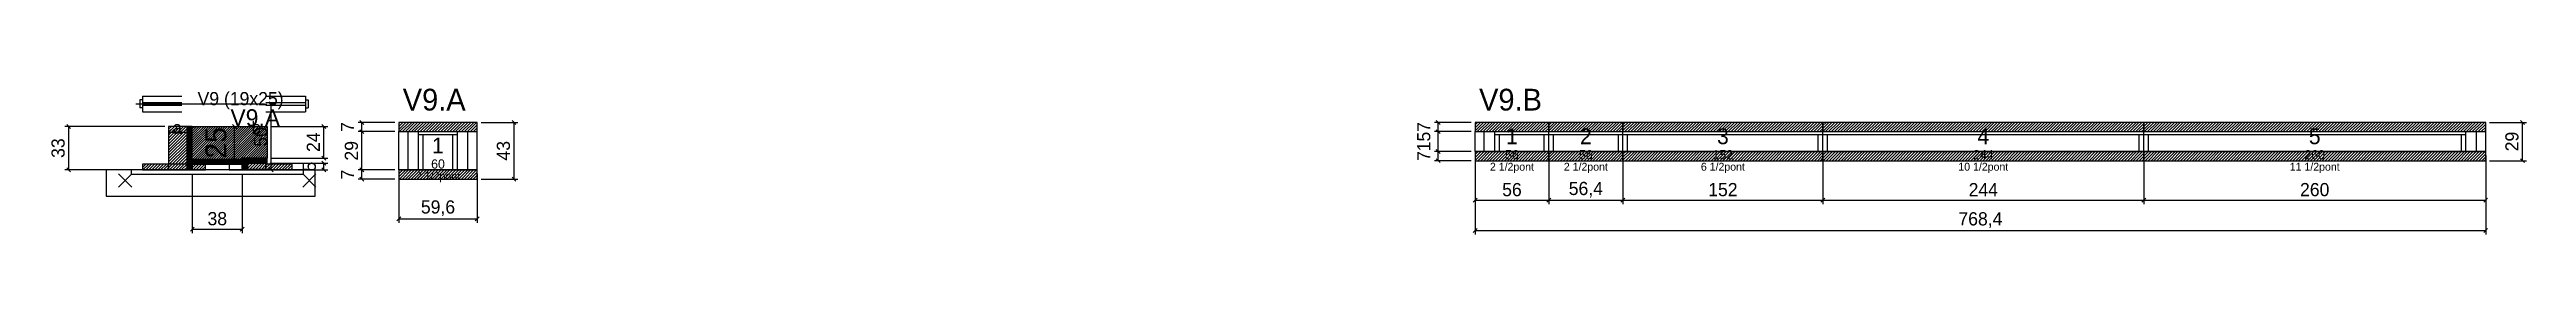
# Model space of a CAD drawing. Extents: x -69 to 1815, y -78 to 33.
import ezdxf
from ezdxf.enums import TextEntityAlignment as Align

# ---------------------------------------------------------------- set-up
doc = ezdxf.new("R2010")
doc.units = 0
for name, color, linetype in [('5', 5, 'Continuous'), ('barrote', 126, 'Continuous'), ('CONCRETO', 251, 'Continuous'), ('COTA', 241, 'Continuous'), ('Cota Seção (2x)', 241, 'Continuous'), ('detalhes', 7, 'Continuous'), ('Hachura', 251, 'Continuous'), ('Madeira', 126, 'Continuous'), ('NOMENCLATURA', 7, 'Continuous'), ('Painéis', 200, 'Continuous'), ('presilha', 224, 'Continuous'), ('SARR_2.2x7', 40, 'Continuous'), ('SARR_3.5x7', 81, 'Continuous'), ('SCO-___-LAJ', 224, 'Continuous'), ('TENSOR', 224, 'Continuous'), ('texto', 7, 'Continuous'), ('Texto Seção', 7, 'Continuous')]:
    doc.layers.add(name, color=color, linetype=linetype)
doc.dimstyles.new('PAINEL', dxfattribs={"dimtxt": 10, "dimasz": 3, "dimexe": 3, "dimexo": 3, "dimgap": 3, "dimtad": 1, "dimblk": 'OBLIQUE', "dimblk1": 'OBLIQUE', "dimcen": 2.5, "dimclrd": 4, "dimclre": 4, "dimclrt": 240, "dimazin": 3, "dimtfac": 1, "dimtmove": 0, "dimatfit": 3})
doc.dimstyles.new('SECAO2X', dxfattribs={"dimtxt": 16, "dimasz": 3, "dimexe": 3, "dimexo": 3, "dimgap": 3, "dimtad": 1, "dimblk": 'OBLIQUE', "dimblk1": 'OBLIQUE', "dimcen": 2.5, "dimclrd": 4, "dimclre": 4, "dimclrt": 240, "dimazin": 3, "dimtfac": 1, "dimtmove": 0, "dimatfit": 3})

# ---------------------------------------------------------------- blocks, each defined once
blk = doc.blocks.new('_OBLIQUE')
at = {"color": 0, "linetype": 'BYBLOCK'}
blk.add_line((-0.5, -0.5), (0.5, 0.5), dxfattribs=at)

msp = doc.modelspace()

# ---------------------------------------------------------------- hatches: boundary and pattern name
at = {"layer": 'COTA'}
h = msp.add_hatch(dxfattribs=at)
h.set_pattern_fill('ANSI31', scale=0.4)
h.paths.add_polyline_path([(40, -21), (40, 4), (97, 4), (97, -20), (78, -20), (78, -21)])
h = msp.add_hatch(dxfattribs=at)
h.set_pattern_fill('ANSI31', scale=0.5)
h.paths.add_polyline_path([(197, 0), (256.6, 0), (256.6, 7), (197, 7)])
h = msp.add_hatch(dxfattribs=at)
h.set_pattern_fill('ANSI31', scale=0.5)
h.paths.add_polyline_path([(1015.4, 0), (1071.4, 0), (1071.4, 7), (1015.4, 7)])
h = msp.add_hatch(dxfattribs=at)
h.set_pattern_fill('ANSI31', scale=0.5)
h.paths.add_polyline_path([(1071.4, 0), (1127.8, 0), (1127.8, 7), (1071.4, 7)])
h = msp.add_hatch(dxfattribs=at)
h.set_pattern_fill('ANSI31', scale=0.5)
h.paths.add_polyline_path([(1127.8, 0), (1279.8, 0), (1279.8, 7), (1127.8, 7)])
h = msp.add_hatch(dxfattribs=at)
h.set_pattern_fill('ANSI31', scale=0.5)
h.paths.add_polyline_path([(1279.8, 0), (1523.8, 0), (1523.8, 7), (1279.8, 7)])
h = msp.add_hatch(dxfattribs=at)
h.set_pattern_fill('ANSI31', scale=0.5)
h.paths.add_polyline_path([(1523.8, 0), (1783.8, 0), (1783.8, 7), (1523.8, 7)])
h = msp.add_hatch(dxfattribs=at)
h.set_pattern_fill('ANSI31', scale=0.5)
h.paths.add_polyline_path([(1015.4, -22), (1071.4, -22), (1071.4, -15), (1015.4, -15)])
h = msp.add_hatch(dxfattribs=at)
h.set_pattern_fill('ANSI31', scale=0.5)
h.paths.add_polyline_path([(1071.4, -22), (1127.8, -22), (1127.8, -15), (1071.4, -15)])
h = msp.add_hatch(dxfattribs=at)
h.set_pattern_fill('ANSI31', scale=0.5)
h.paths.add_polyline_path([(1127.8, -22), (1279.8, -22), (1279.8, -15), (1127.8, -15)])
h = msp.add_hatch(dxfattribs=at)
h.set_pattern_fill('ANSI31', scale=0.5)
h.paths.add_polyline_path([(1279.8, -22), (1523.8, -22), (1523.8, -15), (1279.8, -15)])
h = msp.add_hatch(dxfattribs=at)
h.set_pattern_fill('ANSI31', scale=0.5)
h.paths.add_polyline_path([(1523.8, -22), (1783.8, -22), (1783.8, -15), (1523.8, -15)])
h = msp.add_hatch(dxfattribs=at)
h.set_pattern_fill('ANSI31', scale=0.5)
h.paths.add_polyline_path([(197, -36), (256.6, -36), (256.6, -29), (197, -29)])
at = {"layer": 'Hachura'}
h = msp.add_hatch(dxfattribs=at)
h.set_pattern_fill('ANSI31', scale=0.5)
h.paths.add_polyline_path([(22, -29), (36, -29), (36, 4), (22, 4)])
h = msp.add_hatch(dxfattribs=at)
h.set_pattern_fill('ANSI31', scale=0.5)
h.paths.add_polyline_path([(22, -0.4), (36, -0.4), (36, 4), (22, 4)])
h = msp.add_hatch(dxfattribs=at)
h.set_pattern_fill('SOLID')
h.paths.add_polyline_path([(36, -29), (40, -29), (40, 4), (36, 4)])
h = msp.add_hatch(dxfattribs=at)
h.set_pattern_fill('ANSI31', scale=0.5)
h.paths.add_polyline_path([(2, -29), (22, -29), (22, -24.6), (2, -24.6)])
h = msp.add_hatch(dxfattribs=at)
h.set_pattern_fill('SOLID')
h.paths.add_polyline_path([(40, -24.6), (78, -24.6), (78, -21), (40, -21)])
h = msp.add_hatch(dxfattribs=at)
h.set_pattern_fill('ANSI31', scale=0.5)
h.paths.add_polyline_path([(40, -29), (50, -29), (50, -24.6), (40, -24.6)])
h = msp.add_hatch(dxfattribs=at)
h.set_pattern_fill('SOLID')
h.paths.add_polyline_path([(78, -24), (97, -24), (97, -20), (78, -20)])
h = msp.add_hatch(dxfattribs=at)
h.set_pattern_fill('SOLID')
h.paths.add_polyline_path([(78, -29), (82, -29), (82, -24), (78, -24)])
h = msp.add_hatch(dxfattribs=at)
h.set_pattern_fill('ANSI31', scale=0.5)
h.paths.add_polyline_path([(82, -29), (96, -29), (96, -24), (82, -24)])
h = msp.add_hatch(dxfattribs=at)
h.set_pattern_fill('ANSI31', scale=0.5)
h.paths.add_polyline_path([(82, -28.4), (96, -28.4), (96, -24), (82, -24)])
h = msp.add_hatch(dxfattribs=at)
h.set_pattern_fill('ANSI31', scale=0.5)
h.paths.add_polyline_path([(96, -29), (116, -29), (116, -24.6), (96, -24.6)])

# ---------------------------------------------------------------- linework, layer by layer
for p, q in [((0, 24), (0, 18)), ((2, 24), (0, 24)), ((2, 27), (32, 27)), ((2, 27), (2, 15)), ((2, 22), (32, 22)), ((2, 20), (32, 20)), ((96, 27), (126, 27)), ((96, 22), (126, 22)), ((96, 20), (126, 20)), ((126, 27), (126, 15)), ((126, 24), (128, 24)), ((128, 24), (128, 18)), ((2, 18), (0, 18)), ((2, 15), (32, 15)), ((96, 15), (126, 15)), ((126, 18), (128, 18))]:
    msp.add_line(p, q)
at = {"layer": 'barrote'}
msp.add_lwpolyline([(-25.5, -49), (133.5, -49), (133.5, -29), (-25.5, -29)], close=True, dxfattribs=at)
at = {"layer": 'CONCRETO'}
msp.add_lwpolyline([(40, -21), (40, 4), (97, 4), (97, -20), (78, -20), (78, -21)], close=True, dxfattribs=at)
at = {"layer": 'Madeira'}
for points in [[(22, -29), (36, -29), (36, 4), (22, 4)], [(22, -0.4), (36, -0.4), (36, 4), (22, 4)], [(2, -29), (22, -29), (22, -24.6), (2, -24.6)], [(22, -29), (36, -29), (36, -24.6), (22, -24.6)], [(40, -29), (50, -29), (50, -24.6), (40, -24.6)], [(68, -29), (78, -29), (78, -24.6), (68, -24.6)], [(82, -29), (96, -29), (96, -24), (82, -24)], [(82, -28.4), (96, -28.4), (96, -24), (82, -24)], [(96, -29), (116, -29), (116, -24.6), (96, -24.6)]]:
    msp.add_lwpolyline(points, close=True, dxfattribs=at)
at = {"layer": 'Painéis'}
for p, q in [((197, 0), (256.6, 0)), ((197, -29), (197, 0)), ((256.6, -29), (256.6, 0)), ((1015.4, 0), (1071.4, 0)), ((1015.4, -15), (1015.4, 0)), ((1071.4, -15), (1071.4, 0)), ((1071.4, -15), (1071.4, 0)), ((1071.4, 0), (1127.8, 0)), ((1071.4, -15), (1071.4, 0)), ((1127.8, -15), (1127.8, 0)), ((1127.8, -15), (1127.8, 0)), ((1127.8, 0), (1279.8, 0)), ((1127.8, -15), (1127.8, 0)), ((1279.8, -15), (1279.8, 0)), ((1279.8, -15), (1279.8, 0)), ((1279.8, 0), (1523.8, 0)), ((1279.8, -15), (1279.8, 0)), ((1523.8, -15), (1523.8, 0)), ((1523.8, -15), (1523.8, 0)), ((1523.8, 0), (1783.8, 0)), ((1523.8, -15), (1523.8, 0)), ((1783.8, -15), (1783.8, 0)), ((1015.4, -15), (1071.4, -15)), ((1071.4, -15), (1127.8, -15)), ((1127.8, -15), (1279.8, -15)), ((1279.8, -15), (1523.8, -15)), ((1523.8, -15), (1783.8, -15)), ((197, -29), (256.6, -29))]:
    msp.add_line(p, q, dxfattribs=at)
for points in [[(36, -29), (40, -29), (40, 4), (36, 4)], [(40, -24.6), (78, -24.6), (78, -21), (40, -21)], [(78, -24), (97, -24), (97, -20), (78, -20)], [(78, -29), (82, -29), (82, -24), (78, -24)]]:
    msp.add_lwpolyline(points, close=True, dxfattribs=at)
at = {"layer": 'presilha'}
for p, q in [((-16, -42), (-6, -32)), ((-16, -32), (-6, -42)), ((124, -42), (134, -32)), ((124, -32), (134, -42))]:
    msp.add_line(p, q, dxfattribs=at)
at = {"layer": 'SARR_2.2x7'}
for p, q in [((204, -29), (204, 0)), ((249.6, -29), (249.6, 0)), ((1022.4, -15), (1022.4, 0)), ((1776.8, -15), (1776.8, 0)), ((212, -2.2), (241.6, -2.2)), ((1030.4, -2.2), (1071.4, -2.2)), ((1071.4, -2.2), (1127.8, -2.2)), ((1127.8, -2.2), (1279.8, -2.2)), ((1279.8, -2.2), (1523.8, -2.2)), ((1523.8, -2.2), (1768.8, -2.2))]:
    msp.add_line(p, q, dxfattribs=at)
at = {"layer": 'SARR_3.5x7'}
for p, q in [((212, -29), (212, 0)), ((241.6, -29), (241.6, 0)), ((1030.4, -15), (1030.4, 0)), ((1071.4, -15), (1071.4, 0)), ((1071.4, -15), (1071.4, 0)), ((1127.8, -15), (1127.8, 0)), ((1127.8, -15), (1127.8, 0)), ((1279.8, -15), (1279.8, 0)), ((1279.8, -15), (1279.8, 0)), ((1523.8, -15), (1523.8, 0)), ((1523.8, -15), (1523.8, 0)), ((1768.8, -15), (1768.8, 0)), ((215.5, -29), (215.5, -2.2)), ((238.1, -29), (238.1, -2.2)), ((1030.4, -15), (1033.9, -15)), ((1033.9, -15), (1033.9, -2.2)), ((1067.9, -15), (1067.9, -2.2)), ((1067.9, -15), (1071.4, -15)), ((1071.4, -15), (1074.9, -15)), ((1074.9, -15), (1074.9, -2.2)), ((1124.3, -15), (1124.3, -2.2)), ((1124.3, -15), (1127.8, -15)), ((1127.8, -15), (1131.3, -15)), ((1131.3, -15), (1131.3, -2.2)), ((1276.3, -15), (1276.3, -2.2)), ((1276.3, -15), (1279.8, -15)), ((1279.8, -15), (1283.3, -15)), ((1283.3, -15), (1283.3, -2.2)), ((1520.3, -15), (1520.3, -2.2)), ((1520.3, -15), (1523.8, -15)), ((1523.8, -15), (1527.3, -15)), ((1527.3, -15), (1527.3, -2.2)), ((1765.3, -15), (1765.3, -2.2)), ((1765.3, -15), (1768.8, -15)), ((212, -29), (215.5, -29)), ((238.1, -29), (241.6, -29))]:
    msp.add_line(p, q, dxfattribs=at)
at = {"layer": 'SCO-___-LAJ'}
for points in [[(197, 0), (256.6, 0), (256.6, 7), (197, 7)], [(1015.4, 0), (1071.4, 0), (1071.4, 7), (1015.4, 7)], [(1071.4, 0), (1127.8, 0), (1127.8, 7), (1071.4, 7)], [(1127.8, 0), (1279.8, 0), (1279.8, 7), (1127.8, 7)], [(1279.8, 0), (1523.8, 0), (1523.8, 7), (1279.8, 7)], [(1523.8, 0), (1783.8, 0), (1783.8, 7), (1523.8, 7)], [(1015.4, -22), (1071.4, -22), (1071.4, -15), (1015.4, -15)], [(1071.4, -22), (1127.8, -22), (1127.8, -15), (1071.4, -15)], [(1127.8, -22), (1279.8, -22), (1279.8, -15), (1127.8, -15)], [(1279.8, -22), (1523.8, -22), (1523.8, -15), (1279.8, -15)], [(1523.8, -22), (1783.8, -22), (1783.8, -15), (1523.8, -15)], [(-6.5, -32.2), (124.5, -32.2), (124.5, -29), (-6.5, -29)], [(197, -36), (256.6, -36), (256.6, -29), (197, -29)]]:
    msp.add_lwpolyline(points, close=True, dxfattribs=at)
at = {"layer": 'TENSOR'}
msp.add_line((-3, 21), (95, 21), dxfattribs=at)

# ---------------------------------------------------------------- texts
at = {"layer": '5'}
for s, height, p in [('1', 12, (1043.4, -3.5)), ('2', 12, (1099.6, -3.5)), ('3', 12, (1203.8, -3.5)), ('4', 12, (1401.8, -3.5)), ('5', 12, (1653.8, -3.5)), ('1', 12, (226.8, -10.5)), ('56', 7, (1043.4, -17.5)), ('56', 7, (1099.6, -17.5)), ('152', 7, (1203.8, -17.5)), ('244', 7, (1401.8, -17.5)), ('260', 7, (1653.8, -17.5)), ('60', 7, (226.8, -24.5))]:
    msp.add_text(s, height=height, dxfattribs=at).set_placement(p, align=Align.MIDDLE_CENTER)
at = {"layer": 'detalhes'}
for s, p in [('a', (25, -1.7)), ('b', (85, -1.7)), ('c', (50, -18.5))]:
    msp.add_text(s, height=9.6, dxfattribs=at).set_placement(p)
at = {"layer": 'NOMENCLATURA'}
for s, p in [('V9.A', (200, 16)), ('V9.B', (1018.4, 16))]:
    msp.add_text(s, height=16.5, dxfattribs=at).set_placement(p)
at = {"layer": 'texto', "char_height": 6, "attachment_point": 5}
for s, insert in [('2 1/2pont', (226.8, -34.5)), ('2 1/2pont', (1043.4, -27.5)), ('2 1/2pont', (1099.6, -27.5)), ('6 1/2pont', (1203.8, -27.5)), ('10 1/2pont', (1401.8, -27.5)), ('11 1/2pont', (1653.8, -27.5))]:
    msp.add_mtext(s, dxfattribs=dict(at, insert=insert))
at = {"layer": 'Texto Seção'}
for s, height, p in [('V9 (19x25)', 10, (44, 20)), ('V9.A', 13, (69, 4))]:
    msp.add_text(s, height=height, dxfattribs=at).set_placement(p)

# ---------------------------------------------------------------- dimensions: what is measured, and where the dimension line sits
at = {"layer": 'COTA'}
for base, p1, p2 in [((100, -29), (96, -29), (96, 21)), ((-54, -29), (2, -29), (22, 4)), ((140, -20), (97, -20), (97, 4)), ((169, 0), (197, 0), (197, 7)), ((169, -29), (197, -29), (197, 0)), ((284.6, -36), (256.6, -36), (256.6, 7)), ((987.4, 0), (1015.4, 0), (1015.4, 7)), ((987.4, -15), (1015.4, -15), (1015.4, 0)), ((1811.8, -22), (1783.8, -22), (1783.8, 7)), ((987.4, -22), (1015.4, -22), (1015.4, -15)), ((140, -29), (96, -29), (96, -24)), ((169, -36), (197, -36), (197, -29))]:
    msp.add_linear_dim(base=base, p1=p1, p2=p2, angle=90, dimstyle='PAINEL', dxfattribs=at).render()
for base, p1, p2 in [((1015.4, -52), (1015.4, -15), (1071.4, -15)), ((1015.4, -75), (1015.4, -15), (1783.8, -15)), ((1071.4, -52), (1071.4, -15), (1127.8, -15)), ((1127.8, -52), (1127.8, -15), (1279.8, -15)), ((1279.8, -52), (1279.8, -15), (1523.8, -15)), ((1523.8, -52), (1523.8, -15), (1783.8, -15)), ((40, -74), (40, -29), (78, -29)), ((197, -66), (197, -29), (256.6, -29))]:
    msp.add_linear_dim(base=base, p1=p1, p2=p2, dimstyle='PAINEL', dxfattribs=at).render()
at = {"layer": 'Cota Seção (2x)'}
msp.add_linear_dim(base=(72, -21), p1=(40, -21), p2=(40, 4), angle=90, dimstyle='SECAO2X', dxfattribs=at).render()

doc.saveas('drawing.dxf')
